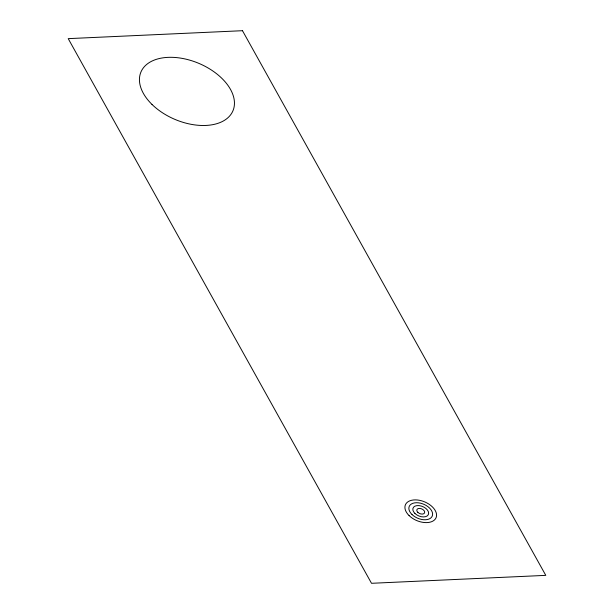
<?xml version="1.0" encoding="UTF-8"?>
<svg xmlns="http://www.w3.org/2000/svg" width="614" height="614" viewBox="0 0 614 614"><rect width="100%" height="100%" fill="white"/><g stroke="black" fill="none" stroke-linecap="round" stroke-linejoin="round"><path stroke-width="0.92" d="M242.484 30.7L68.215 38.636L371.516 583.3L545.785 575.364L242.484 30.7M409.085 515.583A16.639 10.154 22.8 0 0 435.856 518.178A16.639 10.154 22.8 0 0 417.282 499.98A16.639 10.154 22.8 0 0 409.085 515.583M411.994 514.501A12.48 7.614 22.8 0 0 432.072 516.451A12.48 7.614 22.8 0 0 418.149 502.797A12.48 7.614 22.8 0 0 411.994 514.501M414.911 513.419A8.32 5.073 22.8 0 0 428.296 514.716A8.32 5.073 22.8 0 0 419.009 505.614A8.32 5.073 22.8 0 0 414.911 513.419M417.827 512.337A4.16 2.54 22.8 0 0 424.52 512.982A4.16 2.54 22.8 0 0 419.876 508.43A4.16 2.54 22.8 0 0 417.827 512.337M151.973 104.411A49.926 30.462 22.8 0 0 232.284 112.193A49.926 30.462 22.8 0 0 176.571 57.601A49.926 30.462 22.8 0 0 151.973 104.411"/></g></svg>
